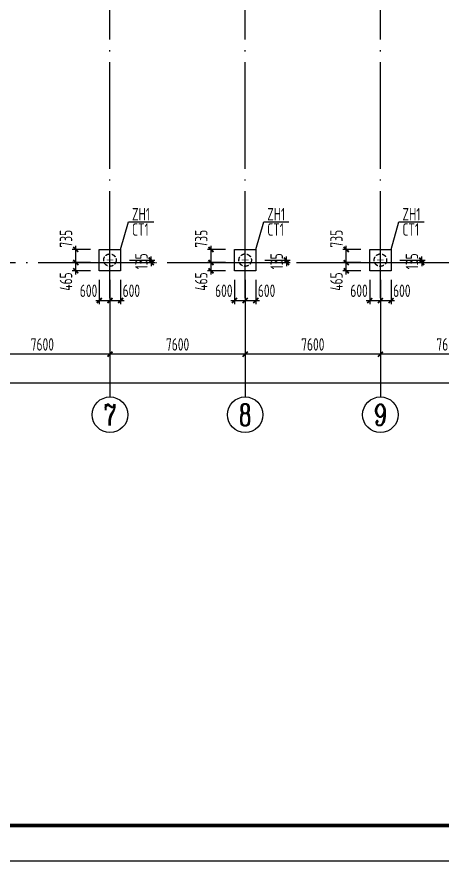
# Model space of a CAD drawing. Extents: x -3102990 to -851544, y -5293060 to -2540151.
# Drawn here: x -2619851 to -2607902, y -2672902 to -2649191 of the extents above; entities that cross this region are included whole.
import ezdxf
from ezdxf.enums import TextEntityAlignment as Align

# ---------------------------------------------------------------- set-up
doc = ezdxf.new("R2010")
doc.units = 0
doc.header["$LTSCALE"] = 1000
doc.header["$PDMODE"] = 1
doc.linetypes.add('DASH', pattern=[0.35, 0.25, -0.1])
doc.linetypes.add('DOTE', pattern=[2.42, 2, -0.2, 0.02, -0.2])
doc.layers.get('0').update_dxf_attribs({"linetype": 'CONTINUOUS'})
doc.layers.get('Defpoints').update_dxf_attribs({"linetype": 'CONTINUOUS'})
for name, color, linetype in [('AXIS', 253, 'DOTE'), ('COLU', 7, 'CONTINUOUS'), ('DIM', 3, 'CONTINUOUS'), ('NUM', 7, 'CONTINUOUS'), ('PUB_TITLE', 4, 'CONTINUOUS'), ('REIN', 1, 'CONTINUOUS'), ('TEXT', 7, 'CONTINUOUS'), ('桩基础', 7, 'CONTINUOUS')]:
    doc.layers.add(name, color=color, linetype=linetype)
doc.layers.add('yichutu', color=7, linetype='CONTINUOUS', true_color=0xffffff, plot=False)
doc.styles.add('TSSD_Axis', font='Complex.shx', dxfattribs={"width": 0.7, "bigfont": 'hztxt.shx'})
doc.styles.add('TSSD_Dimension', font='tssdeng.shx', dxfattribs={"width": 0.7, "bigfont": 'Hztxt.shx'})
doc.styles.add('TSSD_Rein', font='Tssdeng.shx', dxfattribs={"width": 0.75, "bigfont": 'hztxt.shx'})
doc.dimstyles.new('TSSD_200_100', dxfattribs={"dimtxt": 350, "dimasz": 100, "dimexe": 100, "dimexo": 250, "dimgap": 100, "dimtad": 1, "dimdec": 0, "dimlfac": 2, "dimzin": 0, "dimdsep": 46, "dimtxsty": 'TSSD_Dimension', "dimblk": 'ARCHTICK', "dimcen": 0, "dimdle": 100, "dimclrt": 7, "dimadec": 0, "dimazin": 0, "dimtfac": 1, "dimtdec": 0, "dimtix": 1, "dimtmove": 2, "dimatfit": 3, "dimfxl": 1, "dimtolj": 1, "dimtzin": 0, "dimarcsym": 0})

# ---------------------------------------------------------------- blocks, each defined once
blk = doc.blocks.new('ts_axno')
at = {"color": 0, "linetype": 'ByBlock', "lineweight": -2}
blk.add_circle((0, 0), 0.5, dxfattribs=at)
at = {"color": 0, "linetype": 'ByBlock', "lineweight": -2, "style": 'TSSD_Axis', "width": 0.7}
blk.add_attdef('A', text='', height=0.6, dxfattribs=at).set_placement((0, 0), align=Align.MIDDLE_CENTER)
blk = doc.blocks.new('_ArchTick')
at = {"color": 0, "const_width": 0.5}
blk.add_lwpolyline([(-0.71, -0.71), (0.71, 0.71)], dxfattribs=at)
blk = doc.blocks.new('*D1833')
at = {"layer": 'Defpoints', "color": 0, "ltscale": 1.5}
for p in [(-2609636, -2657090), (-2605836, -2657090), (-2609636, -2658665)]:
    blk.add_point(p, dxfattribs=at)
at = {"layer": 'DIM', "color": 0, "lineweight": -2, "ltscale": 1.5}
for p, q in [((-2609636, -2657340), (-2609636, -2658765)), ((-2605836, -2657340), (-2605836, -2658765)), ((-2605736, -2658665), (-2609736, -2658665))]:
    blk.add_line(p, q, dxfattribs=at)
at = {"layer": 'DIM', "color": 0, "lineweight": -2, "ltscale": 1.5, "xscale": 100, "yscale": 100, "zscale": 100, "rotation": 180}
blk.add_blockref('_ArchTick', (-2609636, -2658665), dxfattribs=at)
at = {"layer": 'DIM', "color": 0, "lineweight": -2, "ltscale": 1.5, "xscale": 100, "yscale": 100, "zscale": 100}
blk.add_blockref('_ArchTick', (-2605836, -2658665), dxfattribs=at)
at = {"layer": 'DIM', "color": 7, "ltscale": 1.5, "insert": (-2607736, -2658390), "char_height": 350, "attachment_point": 5, "style": 'TSSD_Dimension'}
blk.add_mtext('\\A1;7600', dxfattribs=at)
blk = doc.blocks.new('*D1834')
at = {"layer": 'Defpoints', "color": 0, "ltscale": 1.5}
for p in [(-2613436, -2657090), (-2609636, -2657090), (-2613436, -2658665)]:
    blk.add_point(p, dxfattribs=at)
at = {"layer": 'DIM', "color": 0, "lineweight": -2, "ltscale": 1.5}
for p, q in [((-2613436, -2657340), (-2613436, -2658765)), ((-2609636, -2657340), (-2609636, -2658765)), ((-2609536, -2658665), (-2613536, -2658665))]:
    blk.add_line(p, q, dxfattribs=at)
at = {"layer": 'DIM', "color": 0, "lineweight": -2, "ltscale": 1.5, "xscale": 100, "yscale": 100, "zscale": 100, "rotation": 180}
blk.add_blockref('_ArchTick', (-2613436, -2658665), dxfattribs=at)
at = {"layer": 'DIM', "color": 0, "lineweight": -2, "ltscale": 1.5, "xscale": 100, "yscale": 100, "zscale": 100}
blk.add_blockref('_ArchTick', (-2609636, -2658665), dxfattribs=at)
at = {"layer": 'DIM', "color": 7, "ltscale": 1.5, "insert": (-2611536, -2658390), "char_height": 350, "attachment_point": 5, "style": 'TSSD_Dimension'}
blk.add_mtext('\\A1;7600', dxfattribs=at)
blk = doc.blocks.new('*D1835')
at = {"layer": 'Defpoints', "color": 0, "ltscale": 1.5}
for p in [(-2617236, -2657090), (-2613436, -2657090), (-2617236, -2658665)]:
    blk.add_point(p, dxfattribs=at)
at = {"layer": 'DIM', "color": 0, "lineweight": -2, "ltscale": 1.5}
for p, q in [((-2617236, -2657340), (-2617236, -2658765)), ((-2613436, -2657340), (-2613436, -2658765)), ((-2613336, -2658665), (-2617336, -2658665))]:
    blk.add_line(p, q, dxfattribs=at)
at = {"layer": 'DIM', "color": 0, "lineweight": -2, "ltscale": 1.5, "xscale": 100, "yscale": 100, "zscale": 100, "rotation": 180}
blk.add_blockref('_ArchTick', (-2617236, -2658665), dxfattribs=at)
at = {"layer": 'DIM', "color": 0, "lineweight": -2, "ltscale": 1.5, "xscale": 100, "yscale": 100, "zscale": 100}
blk.add_blockref('_ArchTick', (-2613436, -2658665), dxfattribs=at)
at = {"layer": 'DIM', "color": 7, "ltscale": 1.5, "insert": (-2615336, -2658390), "char_height": 350, "attachment_point": 5, "style": 'TSSD_Dimension'}
blk.add_mtext('\\A1;7600', dxfattribs=at)
blk = doc.blocks.new('*D1836')
at = {"layer": 'Defpoints', "color": 0, "ltscale": 1.5}
for p in [(-2621036, -2657090), (-2617236, -2657090), (-2621036, -2658665)]:
    blk.add_point(p, dxfattribs=at)
at = {"layer": 'DIM', "color": 0, "lineweight": -2, "ltscale": 1.5}
for p, q in [((-2621036, -2657340), (-2621036, -2658765)), ((-2617236, -2657340), (-2617236, -2658765)), ((-2617136, -2658665), (-2621136, -2658665))]:
    blk.add_line(p, q, dxfattribs=at)
at = {"layer": 'DIM', "color": 0, "lineweight": -2, "ltscale": 1.5, "xscale": 100, "yscale": 100, "zscale": 100, "rotation": 180}
blk.add_blockref('_ArchTick', (-2621036, -2658665), dxfattribs=at)
at = {"layer": 'DIM', "color": 0, "lineweight": -2, "ltscale": 1.5, "xscale": 100, "yscale": 100, "zscale": 100}
blk.add_blockref('_ArchTick', (-2617236, -2658665), dxfattribs=at)
at = {"layer": 'DIM', "color": 7, "ltscale": 1.5, "insert": (-2619136, -2658390), "char_height": 350, "attachment_point": 5, "style": 'TSSD_Dimension'}
blk.add_mtext('\\A1;7600', dxfattribs=at)
blk = doc.blocks.new('*D1842')
at = {"layer": 'Defpoints', "color": 0, "ltscale": 1.5}
for p in [(-2640036, -2657090), (-2564036, -2657090), (-2564036, -2659465)]:
    blk.add_point(p, dxfattribs=at)
at = {"layer": 'DIM', "color": 0, "lineweight": -2, "ltscale": 1.5}
for p, q in [((-2640036, -2657340), (-2640036, -2659565)), ((-2564036, -2657340), (-2564036, -2659565)), ((-2640136, -2659465), (-2563936, -2659465))]:
    blk.add_line(p, q, dxfattribs=at)
at = {"layer": 'DIM', "color": 0, "lineweight": -2, "ltscale": 1.5, "xscale": 100, "yscale": 100, "zscale": 100, "rotation": 180}
blk.add_blockref('_ArchTick', (-2640036, -2659465), dxfattribs=at)
at = {"layer": 'DIM', "color": 0, "lineweight": -2, "ltscale": 1.5, "xscale": 100, "yscale": 100, "zscale": 100}
blk.add_blockref('_ArchTick', (-2564036, -2659465), dxfattribs=at)
at = {"layer": 'DIM', "color": 7, "ltscale": 1.5, "insert": (-2602036, -2659190), "char_height": 350, "attachment_point": 5, "style": 'TSSD_Dimension'}
blk.add_mtext('\\A1;152000', dxfattribs=at)
blk = doc.blocks.new('A$C4DB71547')
at = {"layer": 'REIN', "color": 4, "const_width": 20}
for points in [[(-75, 10), (117, 10)], [(21, 106), (21, -86)]]:
    blk.add_lwpolyline(points, dxfattribs=at)
blk = doc.blocks.new('*D1960')
at = {"layer": 'Defpoints', "color": 0, "ltscale": 1.5}
for p in [(-2617536, -2656323), (-2617236, -2656323), (-2617236, -2657158)]:
    blk.add_point(p, dxfattribs=at)
at = {"layer": 'DIM', "color": 0, "lineweight": -2, "ltscale": 1.5}
for p, q in [((-2617536, -2656573), (-2617536, -2657258)), ((-2617236, -2656573), (-2617236, -2657258)), ((-2617636, -2657158), (-2617136, -2657158))]:
    blk.add_line(p, q, dxfattribs=at)
at = {"layer": 'DIM', "color": 0, "lineweight": -2, "ltscale": 1.5, "xscale": 100, "yscale": 100, "zscale": 100, "rotation": 180}
blk.add_blockref('_ArchTick', (-2617536, -2657158), dxfattribs=at)
at = {"layer": 'DIM', "color": 0, "lineweight": -2, "ltscale": 1.5, "xscale": 100, "yscale": 100, "zscale": 100}
blk.add_blockref('_ArchTick', (-2617236, -2657158), dxfattribs=at)
at = {"layer": 'DIM', "color": 7, "ltscale": 1.5, "insert": (-2617837, -2656883), "char_height": 350, "attachment_point": 5, "style": 'TSSD_Dimension'}
blk.add_mtext('\\A1;600', dxfattribs=at)
blk = doc.blocks.new('*D1961')
at = {"layer": 'Defpoints', "color": 0, "ltscale": 1.5}
for p in [(-2617236, -2656323), (-2616936, -2656323), (-2616936, -2657158)]:
    blk.add_point(p, dxfattribs=at)
at = {"layer": 'DIM', "color": 0, "lineweight": -2, "ltscale": 1.5}
for p, q in [((-2617236, -2656573), (-2617236, -2657258)), ((-2616936, -2656573), (-2616936, -2657258)), ((-2617336, -2657158), (-2616836, -2657158))]:
    blk.add_line(p, q, dxfattribs=at)
at = {"layer": 'DIM', "color": 0, "lineweight": -2, "ltscale": 1.5, "xscale": 100, "yscale": 100, "zscale": 100, "rotation": 180}
blk.add_blockref('_ArchTick', (-2617236, -2657158), dxfattribs=at)
at = {"layer": 'DIM', "color": 0, "lineweight": -2, "ltscale": 1.5, "xscale": 100, "yscale": 100, "zscale": 100}
blk.add_blockref('_ArchTick', (-2616936, -2657158), dxfattribs=at)
at = {"layer": 'DIM', "color": 7, "ltscale": 1.5, "insert": (-2616635, -2656883), "char_height": 350, "attachment_point": 5, "style": 'TSSD_Dimension'}
blk.add_mtext('\\A1;600', dxfattribs=at)
blk = doc.blocks.new('*D1962')
at = {"layer": 'Defpoints', "color": 0, "ltscale": 1.5}
for p in [(-2618196, -2656090), (-2617536, -2656090), (-2617536, -2656323)]:
    blk.add_point(p, dxfattribs=at)
at = {"layer": 'DIM', "color": 0, "lineweight": -2, "ltscale": 1.5}
for p, q in [((-2617786, -2656090), (-2618296, -2656090)), ((-2618196, -2656423), (-2618196, -2655990)), ((-2617786, -2656323), (-2618296, -2656323))]:
    blk.add_line(p, q, dxfattribs=at)
at = {"layer": 'DIM', "color": 0, "lineweight": -2, "ltscale": 1.5, "xscale": 100, "yscale": 100, "zscale": 100}
for p, rotation in [((-2618196, -2656090), 90), ((-2618196, -2656323), 270)]:
    blk.add_blockref('_ArchTick', p, dxfattribs=dict(at, rotation=rotation))
at = {"layer": 'DIM', "color": 7, "ltscale": 1.5, "insert": (-2618471, -2656624), "char_height": 350, "attachment_point": 5, "rotation": 90, "style": 'TSSD_Dimension'}
blk.add_mtext('\\A1;465', dxfattribs=at)
blk = doc.blocks.new('*D1963')
at = {"layer": 'Defpoints', "color": 0, "ltscale": 1.5}
for p in [(-2618196, -2655723), (-2617536, -2655723), (-2617536, -2656090)]:
    blk.add_point(p, dxfattribs=at)
at = {"layer": 'DIM', "color": 0, "lineweight": -2, "ltscale": 1.5}
for p, q in [((-2618196, -2656190), (-2618196, -2655623)), ((-2617786, -2655723), (-2618296, -2655723)), ((-2617786, -2656090), (-2618296, -2656090))]:
    blk.add_line(p, q, dxfattribs=at)
at = {"layer": 'DIM', "color": 0, "lineweight": -2, "ltscale": 1.5, "xscale": 100, "yscale": 100, "zscale": 100}
for p, rotation in [((-2618196, -2655723), 90), ((-2618196, -2656090), 270)]:
    blk.add_blockref('_ArchTick', p, dxfattribs=dict(at, rotation=rotation))
at = {"layer": 'DIM', "color": 7, "ltscale": 1.5, "insert": (-2618471, -2655422), "char_height": 350, "attachment_point": 5, "rotation": 90, "style": 'TSSD_Dimension'}
blk.add_mtext('\\A1;735', dxfattribs=at)
blk = doc.blocks.new('*D1964')
at = {"layer": 'Defpoints', "color": 0, "ltscale": 1.5}
for p in [(-2616936, -2656023), (-2616936, -2656090), (-2616076, -2656023)]:
    blk.add_point(p, dxfattribs=at)
at = {"layer": 'DIM', "color": 0, "lineweight": -2, "ltscale": 1.5}
for p, q in [((-2616686, -2656023), (-2615976, -2656023)), ((-2616686, -2656090), (-2615976, -2656090)), ((-2616076, -2656023), (-2616076, -2655923)), ((-2616076, -2656090), (-2616076, -2656023)), ((-2616076, -2656090), (-2616076, -2656190))]:
    blk.add_line(p, q, dxfattribs=at)
at = {"layer": 'DIM', "color": 0, "lineweight": -2, "ltscale": 1.5, "xscale": 100, "yscale": 100, "zscale": 100}
for p, rotation in [((-2616076, -2656023), 270), ((-2616076, -2656090), 90)]:
    blk.add_blockref('_ArchTick', p, dxfattribs=dict(at, rotation=rotation))
at = {"layer": 'DIM', "color": 7, "ltscale": 1.5, "insert": (-2616351, -2656057), "char_height": 350, "attachment_point": 5, "rotation": 90, "style": 'TSSD_Dimension'}
blk.add_mtext('\\A1;135', dxfattribs=at)
blk = doc.blocks.new('*D1970')
at = {"layer": 'Defpoints', "color": 0, "ltscale": 1.5}
for p in [(-2613736, -2656323), (-2613436, -2656323), (-2613436, -2657158)]:
    blk.add_point(p, dxfattribs=at)
at = {"layer": 'DIM', "color": 0, "lineweight": -2, "ltscale": 1.5}
for p, q in [((-2613736, -2656573), (-2613736, -2657258)), ((-2613436, -2656573), (-2613436, -2657258)), ((-2613836, -2657158), (-2613336, -2657158))]:
    blk.add_line(p, q, dxfattribs=at)
at = {"layer": 'DIM', "color": 0, "lineweight": -2, "ltscale": 1.5, "xscale": 100, "yscale": 100, "zscale": 100, "rotation": 180}
blk.add_blockref('_ArchTick', (-2613736, -2657158), dxfattribs=at)
at = {"layer": 'DIM', "color": 0, "lineweight": -2, "ltscale": 1.5, "xscale": 100, "yscale": 100, "zscale": 100}
blk.add_blockref('_ArchTick', (-2613436, -2657158), dxfattribs=at)
at = {"layer": 'DIM', "color": 7, "ltscale": 1.5, "insert": (-2614037, -2656883), "char_height": 350, "attachment_point": 5, "style": 'TSSD_Dimension'}
blk.add_mtext('\\A1;600', dxfattribs=at)
blk = doc.blocks.new('*D1971')
at = {"layer": 'Defpoints', "color": 0, "ltscale": 1.5}
for p in [(-2613436, -2656323), (-2613136, -2656323), (-2613136, -2657158)]:
    blk.add_point(p, dxfattribs=at)
at = {"layer": 'DIM', "color": 0, "lineweight": -2, "ltscale": 1.5}
for p, q in [((-2613436, -2656573), (-2613436, -2657258)), ((-2613136, -2656573), (-2613136, -2657258)), ((-2613536, -2657158), (-2613036, -2657158))]:
    blk.add_line(p, q, dxfattribs=at)
at = {"layer": 'DIM', "color": 0, "lineweight": -2, "ltscale": 1.5, "xscale": 100, "yscale": 100, "zscale": 100, "rotation": 180}
blk.add_blockref('_ArchTick', (-2613436, -2657158), dxfattribs=at)
at = {"layer": 'DIM', "color": 0, "lineweight": -2, "ltscale": 1.5, "xscale": 100, "yscale": 100, "zscale": 100}
blk.add_blockref('_ArchTick', (-2613136, -2657158), dxfattribs=at)
at = {"layer": 'DIM', "color": 7, "ltscale": 1.5, "insert": (-2612835, -2656883), "char_height": 350, "attachment_point": 5, "style": 'TSSD_Dimension'}
blk.add_mtext('\\A1;600', dxfattribs=at)
blk = doc.blocks.new('*D1972')
at = {"layer": 'Defpoints', "color": 0, "ltscale": 1.5}
for p in [(-2614396, -2656090), (-2613736, -2656090), (-2613736, -2656323)]:
    blk.add_point(p, dxfattribs=at)
at = {"layer": 'DIM', "color": 0, "lineweight": -2, "ltscale": 1.5}
for p, q in [((-2613986, -2656090), (-2614496, -2656090)), ((-2614396, -2656423), (-2614396, -2655990)), ((-2613986, -2656323), (-2614496, -2656323))]:
    blk.add_line(p, q, dxfattribs=at)
at = {"layer": 'DIM', "color": 0, "lineweight": -2, "ltscale": 1.5, "xscale": 100, "yscale": 100, "zscale": 100}
for p, rotation in [((-2614396, -2656090), 90), ((-2614396, -2656323), 270)]:
    blk.add_blockref('_ArchTick', p, dxfattribs=dict(at, rotation=rotation))
at = {"layer": 'DIM', "color": 7, "ltscale": 1.5, "insert": (-2614671, -2656624), "char_height": 350, "attachment_point": 5, "rotation": 90, "style": 'TSSD_Dimension'}
blk.add_mtext('\\A1;465', dxfattribs=at)
blk = doc.blocks.new('*D1973')
at = {"layer": 'Defpoints', "color": 0, "ltscale": 1.5}
for p in [(-2614396, -2655723), (-2613736, -2655723), (-2613736, -2656090)]:
    blk.add_point(p, dxfattribs=at)
at = {"layer": 'DIM', "color": 0, "lineweight": -2, "ltscale": 1.5}
for p, q in [((-2614396, -2656190), (-2614396, -2655623)), ((-2613986, -2655723), (-2614496, -2655723)), ((-2613986, -2656090), (-2614496, -2656090))]:
    blk.add_line(p, q, dxfattribs=at)
at = {"layer": 'DIM', "color": 0, "lineweight": -2, "ltscale": 1.5, "xscale": 100, "yscale": 100, "zscale": 100}
for p, rotation in [((-2614396, -2655723), 90), ((-2614396, -2656090), 270)]:
    blk.add_blockref('_ArchTick', p, dxfattribs=dict(at, rotation=rotation))
at = {"layer": 'DIM', "color": 7, "ltscale": 1.5, "insert": (-2614671, -2655422), "char_height": 350, "attachment_point": 5, "rotation": 90, "style": 'TSSD_Dimension'}
blk.add_mtext('\\A1;735', dxfattribs=at)
blk = doc.blocks.new('*D1974')
at = {"layer": 'Defpoints', "color": 0, "ltscale": 1.5}
for p in [(-2613136, -2656023), (-2613136, -2656090), (-2612276, -2656023)]:
    blk.add_point(p, dxfattribs=at)
at = {"layer": 'DIM', "color": 0, "lineweight": -2, "ltscale": 1.5}
for p, q in [((-2612886, -2656023), (-2612176, -2656023)), ((-2612886, -2656090), (-2612176, -2656090)), ((-2612276, -2656023), (-2612276, -2655923)), ((-2612276, -2656090), (-2612276, -2656023)), ((-2612276, -2656090), (-2612276, -2656190))]:
    blk.add_line(p, q, dxfattribs=at)
at = {"layer": 'DIM', "color": 0, "lineweight": -2, "ltscale": 1.5, "xscale": 100, "yscale": 100, "zscale": 100}
for p, rotation in [((-2612276, -2656023), 270), ((-2612276, -2656090), 90)]:
    blk.add_blockref('_ArchTick', p, dxfattribs=dict(at, rotation=rotation))
at = {"layer": 'DIM', "color": 7, "ltscale": 1.5, "insert": (-2612551, -2656057), "char_height": 350, "attachment_point": 5, "rotation": 90, "style": 'TSSD_Dimension'}
blk.add_mtext('\\A1;135', dxfattribs=at)
blk = doc.blocks.new('*D1980')
at = {"layer": 'Defpoints', "color": 0, "ltscale": 1.5}
for p in [(-2609936, -2656323), (-2609636, -2656323), (-2609636, -2657158)]:
    blk.add_point(p, dxfattribs=at)
at = {"layer": 'DIM', "color": 0, "lineweight": -2, "ltscale": 1.5}
for p, q in [((-2609936, -2656573), (-2609936, -2657258)), ((-2609636, -2656573), (-2609636, -2657258)), ((-2610036, -2657158), (-2609536, -2657158))]:
    blk.add_line(p, q, dxfattribs=at)
at = {"layer": 'DIM', "color": 0, "lineweight": -2, "ltscale": 1.5, "xscale": 100, "yscale": 100, "zscale": 100, "rotation": 180}
blk.add_blockref('_ArchTick', (-2609936, -2657158), dxfattribs=at)
at = {"layer": 'DIM', "color": 0, "lineweight": -2, "ltscale": 1.5, "xscale": 100, "yscale": 100, "zscale": 100}
blk.add_blockref('_ArchTick', (-2609636, -2657158), dxfattribs=at)
at = {"layer": 'DIM', "color": 7, "ltscale": 1.5, "insert": (-2610237, -2656883), "char_height": 350, "attachment_point": 5, "style": 'TSSD_Dimension'}
blk.add_mtext('\\A1;600', dxfattribs=at)
blk = doc.blocks.new('*D1981')
at = {"layer": 'Defpoints', "color": 0, "ltscale": 1.5}
for p in [(-2609636, -2656323), (-2609336, -2656323), (-2609336, -2657158)]:
    blk.add_point(p, dxfattribs=at)
at = {"layer": 'DIM', "color": 0, "lineweight": -2, "ltscale": 1.5}
for p, q in [((-2609636, -2656573), (-2609636, -2657258)), ((-2609336, -2656573), (-2609336, -2657258)), ((-2609736, -2657158), (-2609236, -2657158))]:
    blk.add_line(p, q, dxfattribs=at)
at = {"layer": 'DIM', "color": 0, "lineweight": -2, "ltscale": 1.5, "xscale": 100, "yscale": 100, "zscale": 100, "rotation": 180}
blk.add_blockref('_ArchTick', (-2609636, -2657158), dxfattribs=at)
at = {"layer": 'DIM', "color": 0, "lineweight": -2, "ltscale": 1.5, "xscale": 100, "yscale": 100, "zscale": 100}
blk.add_blockref('_ArchTick', (-2609336, -2657158), dxfattribs=at)
at = {"layer": 'DIM', "color": 7, "ltscale": 1.5, "insert": (-2609035, -2656883), "char_height": 350, "attachment_point": 5, "style": 'TSSD_Dimension'}
blk.add_mtext('\\A1;600', dxfattribs=at)
blk = doc.blocks.new('*D1982')
at = {"layer": 'Defpoints', "color": 0, "ltscale": 1.5}
for p in [(-2610596, -2656090), (-2609936, -2656090), (-2609936, -2656323)]:
    blk.add_point(p, dxfattribs=at)
at = {"layer": 'DIM', "color": 0, "lineweight": -2, "ltscale": 1.5}
for p, q in [((-2610186, -2656090), (-2610696, -2656090)), ((-2610596, -2656423), (-2610596, -2655990)), ((-2610186, -2656323), (-2610696, -2656323))]:
    blk.add_line(p, q, dxfattribs=at)
at = {"layer": 'DIM', "color": 0, "lineweight": -2, "ltscale": 1.5, "xscale": 100, "yscale": 100, "zscale": 100}
for p, rotation in [((-2610596, -2656090), 90), ((-2610596, -2656323), 270)]:
    blk.add_blockref('_ArchTick', p, dxfattribs=dict(at, rotation=rotation))
at = {"layer": 'DIM', "color": 7, "ltscale": 1.5, "insert": (-2610871, -2656624), "char_height": 350, "attachment_point": 5, "rotation": 90, "style": 'TSSD_Dimension'}
blk.add_mtext('\\A1;465', dxfattribs=at)
blk = doc.blocks.new('*D1983')
at = {"layer": 'Defpoints', "color": 0, "ltscale": 1.5}
for p in [(-2610596, -2655723), (-2609936, -2655723), (-2609936, -2656090)]:
    blk.add_point(p, dxfattribs=at)
at = {"layer": 'DIM', "color": 0, "lineweight": -2, "ltscale": 1.5}
for p, q in [((-2610596, -2656190), (-2610596, -2655623)), ((-2610186, -2655723), (-2610696, -2655723)), ((-2610186, -2656090), (-2610696, -2656090))]:
    blk.add_line(p, q, dxfattribs=at)
at = {"layer": 'DIM', "color": 0, "lineweight": -2, "ltscale": 1.5, "xscale": 100, "yscale": 100, "zscale": 100}
for p, rotation in [((-2610596, -2655723), 90), ((-2610596, -2656090), 270)]:
    blk.add_blockref('_ArchTick', p, dxfattribs=dict(at, rotation=rotation))
at = {"layer": 'DIM', "color": 7, "ltscale": 1.5, "insert": (-2610871, -2655422), "char_height": 350, "attachment_point": 5, "rotation": 90, "style": 'TSSD_Dimension'}
blk.add_mtext('\\A1;735', dxfattribs=at)
blk = doc.blocks.new('*D1984')
at = {"layer": 'Defpoints', "color": 0, "ltscale": 1.5}
for p in [(-2609336, -2656023), (-2609336, -2656090), (-2608476, -2656023)]:
    blk.add_point(p, dxfattribs=at)
at = {"layer": 'DIM', "color": 0, "lineweight": -2, "ltscale": 1.5}
for p, q in [((-2609086, -2656023), (-2608376, -2656023)), ((-2609086, -2656090), (-2608376, -2656090)), ((-2608476, -2656023), (-2608476, -2655923)), ((-2608476, -2656090), (-2608476, -2656023)), ((-2608476, -2656090), (-2608476, -2656190))]:
    blk.add_line(p, q, dxfattribs=at)
at = {"layer": 'DIM', "color": 0, "lineweight": -2, "ltscale": 1.5, "xscale": 100, "yscale": 100, "zscale": 100}
for p, rotation in [((-2608476, -2656023), 270), ((-2608476, -2656090), 90)]:
    blk.add_blockref('_ArchTick', p, dxfattribs=dict(at, rotation=rotation))
at = {"layer": 'DIM', "color": 7, "ltscale": 1.5, "insert": (-2608751, -2656057), "char_height": 350, "attachment_point": 5, "rotation": 90, "style": 'TSSD_Dimension'}
blk.add_mtext('\\A1;135', dxfattribs=at)
blk = doc.blocks.new('A$C16496DF1')
at = {"layer": 'PUB_TITLE'}
blk.add_lwpolyline([(0, 0), (0, 42000), (104100, 42000), (104100, 0)], close=True, dxfattribs=at)
at = {"layer": 'PUB_TITLE', "const_width": 100}
blk.add_lwpolyline([(103100, 1000), (103100, 41000), (713, 41000), (713, 1000), (103100, 1000)], dxfattribs=at)
blk = doc.blocks.new('yct-1041-420-104100-42000-100-2006.0')
at = {"layer": 'yichutu', "color": 7, "true_color": 0xffffff}
blk.add_lwpolyline([(0, 0), (0, 42000), (104100, 42000), (104100, 0)], close=True, dxfattribs=at)

msp = doc.modelspace()

# ---------------------------------------------------------------- linework, layer by layer
at = {"layer": 'AXIS', "ltscale": 1.5}
for p, q in [((-2617236.23, -2657090.5), (-2617236.23, -2640340.5)), ((-2613436.23, -2657090.5), (-2613436.23, -2640340.5)), ((-2609636.23, -2657090.5), (-2609636.23, -2640340.5)), ((-2641036.23, -2656090.5), (-2563036.23, -2656090.5))]:
    msp.add_line(p, q, dxfattribs=at)
at = {"layer": 'COLU'}
for points in [[(-2617536.23, -2655723), (-2616936.23, -2655723), (-2616936.23, -2656323), (-2617536.23, -2656323)], [(-2613736.23, -2655723), (-2613136.23, -2655723), (-2613136.23, -2656323), (-2613736.23, -2656323)], [(-2609936.23, -2655723), (-2609336.23, -2655723), (-2609336.23, -2656323), (-2609936.23, -2656323)]]:
    msp.add_lwpolyline(points, close=True, dxfattribs=at)
at = {"layer": 'NUM'}
for p, q in [((-2616936.23, -2655723), (-2616714.78, -2654946.73)), ((-2616714.78, -2654946.73), (-2616005.32, -2654946.73)), ((-2613136.23, -2655723), (-2612914.78, -2654946.73)), ((-2612914.78, -2654946.73), (-2612205.32, -2654946.73)), ((-2609336.23, -2655723), (-2609114.78, -2654946.73)), ((-2609114.78, -2654946.73), (-2608405.32, -2654946.73))]:
    msp.add_line(p, q, dxfattribs=at)
at = {"layer": 'NUM', "ltscale": 1.5}
for p, q in [((-2617236.23, -2657090.5), (-2617236.23, -2659865.5)), ((-2613436.23, -2657090.5), (-2613436.23, -2659865.5)), ((-2609636.23, -2657090.5), (-2609636.23, -2659865.5))]:
    msp.add_line(p, q, dxfattribs=at)
at = {"layer": '桩基础', "linetype": 'DASH', "ltscale": 0.5}
for centre in [(-2617236.23, -2656023), (-2613436.23, -2656023), (-2609636.23, -2656023)]:
    msp.add_circle(centre, 175, dxfattribs=at)

# ---------------------------------------------------------------- block references
at = {"ltscale": 1.5}
msp.add_blockref('A$C16496DF1', (-2652237.82, -2672902.4), dxfattribs=at)
at = {"layer": 'COLU', "ltscale": 1.5}
for p in [(-2617257.14, -2656033.34), (-2613457.14, -2656033.34), (-2609657.14, -2656033.34)]:
    msp.add_blockref('A$C4DB71547', p, dxfattribs=at)
at = {"layer": 'NUM'}
ref = msp.add_blockref('ts_axno', (-2617236.23, -2660365.5), dxfattribs=dict(at, xscale=1000, yscale=1000, zscale=1000))
ref.add_attrib('7', '7', dxfattribs={"height": 600, "style": 'TSSD_Axis', "width": 0.7}).set_placement((-2617236.23, -2660365.5), align=Align.MIDDLE_CENTER)
ref = msp.add_blockref('ts_axno', (-2613436.23, -2660365.5), dxfattribs=dict(at, xscale=1000, yscale=1000, zscale=1000))
ref.add_attrib('8', '8', dxfattribs={"height": 600, "style": 'TSSD_Axis', "width": 0.7}).set_placement((-2613436.23, -2660365.5), align=Align.MIDDLE_CENTER)
ref = msp.add_blockref('ts_axno', (-2609636.23, -2660365.5), dxfattribs=dict(at, xscale=1000, yscale=1000, zscale=1000))
ref.add_attrib('9', '9', dxfattribs={"height": 600, "style": 'TSSD_Axis', "width": 0.7}).set_placement((-2609636.23, -2660365.5), align=Align.MIDDLE_CENTER)
at = {"layer": 'yichutu'}
msp.add_blockref('yct-1041-420-104100-42000-100-2006.0', (-2652237.82, -2672902.4), dxfattribs=at)

# ---------------------------------------------------------------- texts
at = {"layer": 'TEXT', "lineweight": 5, "style": 'TSSD_Rein', "width": 0.7}
for s, p in [('ZH1', (-2616616.19, -2654908.38)), ('ZH1', (-2612816.19, -2654908.38)), ('ZH1', (-2609016.19, -2654908.38)), ('CT1', (-2616616.55, -2655336.92)), ('CT1', (-2612816.55, -2655336.92)), ('CT1', (-2609016.55, -2655336.92))]:
    msp.add_text(s, height=350, dxfattribs=at).set_placement(p)

# ---------------------------------------------------------------- dimensions: what is measured, and where the dimension line sits
at = {"layer": 'DIM', "ltscale": 1.5}
for base, p1, p2, picture, middle in [((-2618195.6, -2655723), (-2617536.23, -2656090.5), (-2617536.23, -2655723), '*D1963', (-2618470.6, -2655421.91)), ((-2614395.6, -2655723), (-2613736.23, -2656090.5), (-2613736.23, -2655723), '*D1973', (-2614670.6, -2655421.91)), ((-2610595.6, -2655723), (-2609936.23, -2656090.5), (-2609936.23, -2655723), '*D1983', (-2610870.6, -2655421.91)), ((-2618195.6, -2656090.5), (-2617536.23, -2656323), (-2617536.23, -2656090.5), '*D1962', (-2618470.6, -2656624.09)), ((-2614395.6, -2656090.5), (-2613736.23, -2656323), (-2613736.23, -2656090.5), '*D1972', (-2614670.6, -2656624.09)), ((-2610595.6, -2656090.5), (-2609936.23, -2656323), (-2609936.23, -2656090.5), '*D1982', (-2610870.6, -2656624.09))]:
    dim = msp.add_linear_dim(base=base, p1=p1, p2=p2, angle=90, dimstyle='TSSD_200_100', dxfattribs=at)
    dim.commit()
    dim.dimension.update_dxf_attribs({"geometry": picture, "text_midpoint": middle, "dimtype": 160})
for base, p1, p2, angle, picture, middle in [((-2616076.28, -2656023), (-2616936.23, -2656090.5), (-2616936.23, -2656023), 90, '*D1964', (-2616351.28, -2656056.75)), ((-2612276.28, -2656023), (-2613136.23, -2656090.5), (-2613136.23, -2656023), 90, '*D1974', (-2612551.28, -2656056.75)), ((-2608476.28, -2656023), (-2609336.23, -2656090.5), (-2609336.23, -2656023), 90, '*D1984', (-2608751.28, -2656056.75)), ((-2564036.23, -2659465.5), (-2640036.23, -2657090.5), (-2564036.23, -2657090.5), 180, '*D1842', (-2602036.23, -2659190.5)), ((-2621036.23, -2658665.5), (-2617236.23, -2657090.5), (-2621036.23, -2657090.5), 180, '*D1836', (-2619136.23, -2658390.5)), ((-2617236.23, -2658665.5), (-2613436.23, -2657090.5), (-2617236.23, -2657090.5), 180, '*D1835', (-2615336.23, -2658390.5)), ((-2613436.23, -2658665.5), (-2609636.23, -2657090.5), (-2613436.23, -2657090.5), 180, '*D1834', (-2611536.23, -2658390.5)), ((-2609636.23, -2658665.5), (-2605836.23, -2657090.5), (-2609636.23, -2657090.5), 180, '*D1833', (-2607736.23, -2658390.5))]:
    dim = msp.add_linear_dim(base=base, p1=p1, p2=p2, angle=angle, dimstyle='TSSD_200_100', dxfattribs=at)
    dim.commit()
    dim.dimension.update_dxf_attribs({"geometry": picture, "text_midpoint": middle})
for base, p1, p2, picture, middle in [((-2617236.23, -2657157.88), (-2617536.23, -2656323), (-2617236.23, -2656323), '*D1960', (-2617837.32, -2656882.88)), ((-2616936.23, -2657157.88), (-2617236.23, -2656323), (-2616936.23, -2656323), '*D1961', (-2616635.14, -2656882.88)), ((-2613436.23, -2657157.88), (-2613736.23, -2656323), (-2613436.23, -2656323), '*D1970', (-2614037.32, -2656882.88)), ((-2613136.23, -2657157.88), (-2613436.23, -2656323), (-2613136.23, -2656323), '*D1971', (-2612835.14, -2656882.88)), ((-2609636.23, -2657157.88), (-2609936.23, -2656323), (-2609636.23, -2656323), '*D1980', (-2610237.32, -2656882.88)), ((-2609336.23, -2657157.88), (-2609636.23, -2656323), (-2609336.23, -2656323), '*D1981', (-2609035.14, -2656882.88))]:
    dim = msp.add_linear_dim(base=base, p1=p1, p2=p2, dimstyle='TSSD_200_100', dxfattribs=at)
    dim.commit()
    dim.dimension.update_dxf_attribs({"geometry": picture, "text_midpoint": middle, "dimtype": 160})

doc.saveas('drawing.dxf')
